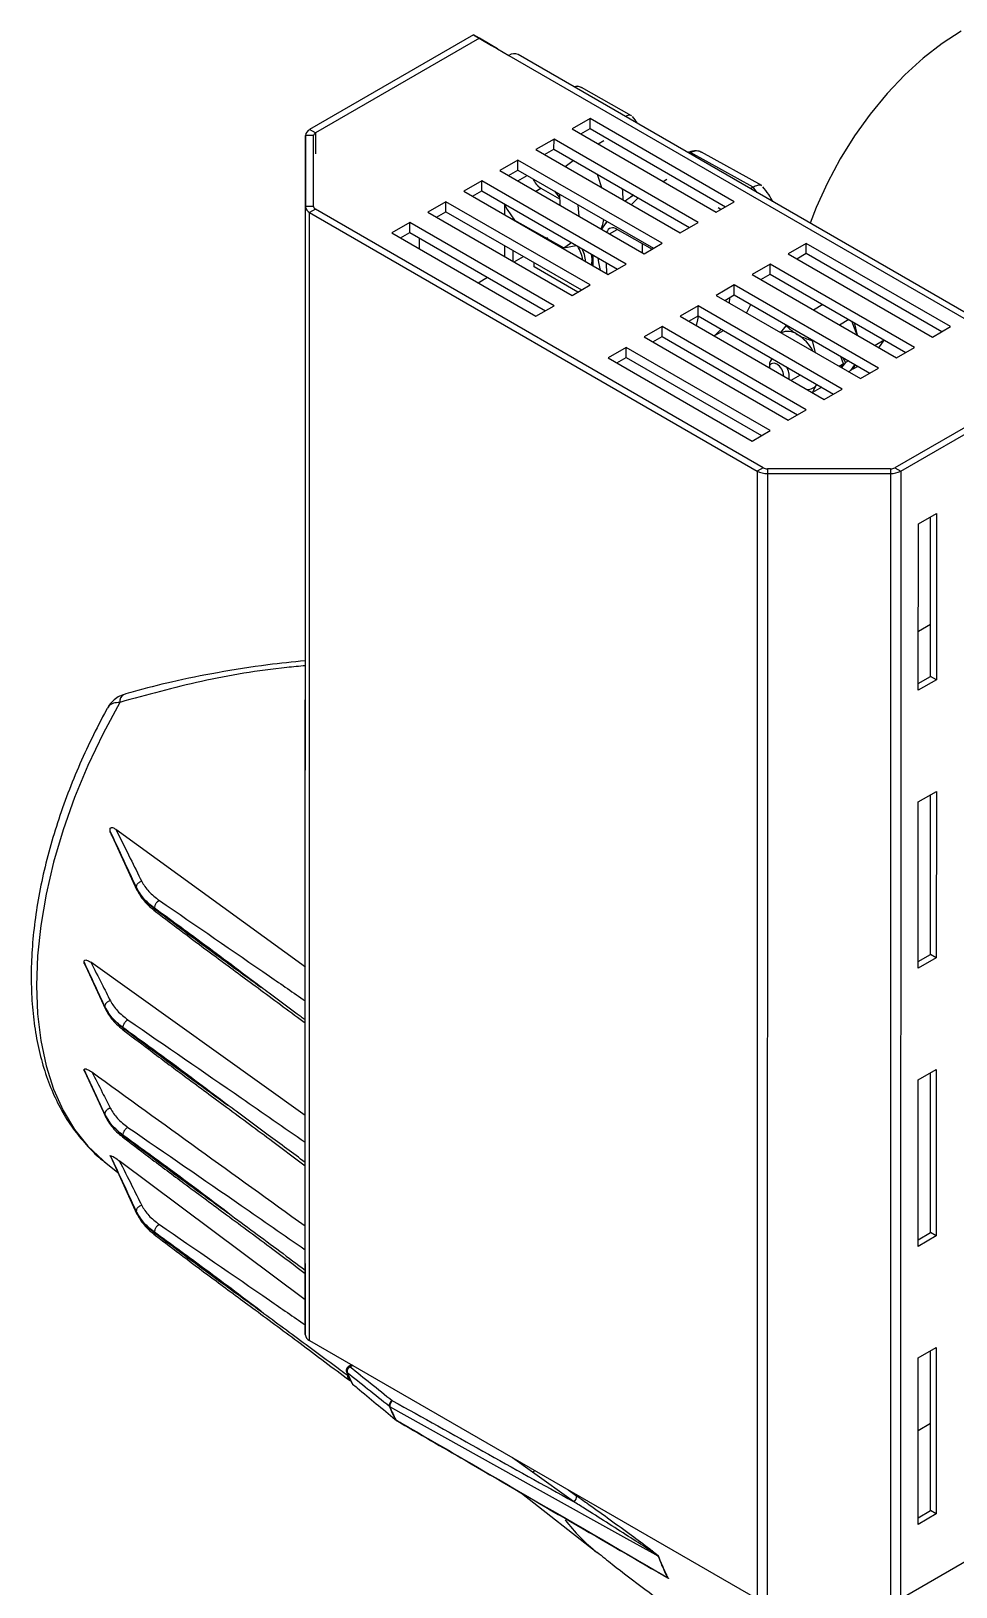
# Model space of a CAD drawing. Extents: x 12.3 to 108.7, y 1.1 to 80.4.
# Drawn here: x 14.03 to 18.56, y 62.07 to 69.7 of the extents above; entities that cross this region are included whole.
import ezdxf

# ---------------------------------------------------------------- set-up
doc = ezdxf.new("R2010")
doc.units = 0
doc.header["$MEASUREMENT"] = 0
doc.layers.add('OBJECT', color=7, linetype='CONTINUOUS')

msp = doc.modelspace()

# ---------------------------------------------------------------- linework, layer by layer
at = {"layer": 'OBJECT'}
for p, q in [((16.196, 69.6778), (15.3916, 69.2135)), ((16.2242, 69.6615), (15.4199, 69.1972)), ((16.2242, 69.6615), (16.196, 69.6778)), ((16.196, 69.6778), (16.2843, 69.6268)), ((16.3126, 69.6105), (16.2242, 69.6615)), ((16.2843, 69.6268), (16.3126, 69.6105)), ((16.3126, 69.6105), (16.3692, 69.5778)), ((16.3692, 69.5778), (19.0703, 68.0179)), ((19.1153, 68.0224), (16.4142, 69.5823)), ((16.7037, 69.4263), (16.6891, 69.4235)), ((16.971, 69.2821), (16.7249, 69.4206)), ((15.4199, 69.1972), (15.3916, 69.2135)), ((16.7669, 69.2685), (16.6785, 69.2175)), ((16.6785, 69.2175), (17.3856, 68.8091)), ((16.721, 69.193), (16.7669, 69.2195)), ((17.474, 68.8602), (16.7669, 69.2685)), ((16.7669, 69.2195), (16.7669, 69.2685)), ((16.7669, 69.2195), (17.4316, 68.8357)), ((15.3702, 63.6533), (15.3711, 69.1849)), ((15.4111, 69.1849), (15.3711, 69.1849)), ((15.3711, 69.1849), (15.3711, 68.8359)), ((15.4111, 68.8359), (15.4111, 69.1849)), ((15.4199, 69.1972), (15.4198, 69.0951)), ((16.5902, 69.1665), (16.5018, 69.1154)), ((16.5901, 69.1175), (16.5902, 69.1665)), ((17.2973, 68.7581), (16.5902, 69.1665)), ((16.8062, 69.1438), (16.8344, 69.1601)), ((16.4134, 69.0644), (16.325, 69.0134)), ((17.1205, 68.6561), (16.4134, 69.0644)), ((16.4134, 69.0154), (16.4134, 69.0644)), ((16.5018, 69.1154), (17.2089, 68.7071)), ((16.5442, 69.0909), (16.5901, 69.1175)), ((16.5901, 69.1175), (17.2548, 68.7336)), ((16.6451, 69.0326), (16.6847, 69.0629)), ((17.2604, 69.102), (17.2491, 69.1001)), ((17.2604, 69.102), (17.2532, 69.0978)), ((17.5669, 68.931), (17.2604, 69.102)), ((17.6093, 68.9389), (17.3139, 69.1037)), ((16.325, 69.0134), (17.0321, 68.605)), ((16.3674, 68.9889), (16.4134, 69.0154)), ((16.4129, 68.9626), (16.4589, 68.9891)), ((16.4134, 69.0154), (17.0781, 68.6316)), ((16.2366, 68.9624), (16.1482, 68.9113)), ((16.1482, 68.9113), (16.8553, 68.503)), ((16.1906, 68.8868), (16.2366, 68.9134)), ((16.9437, 68.554), (16.2366, 68.9624)), ((16.2366, 68.9134), (16.2366, 68.9624)), ((16.2366, 68.9134), (16.9013, 68.5295)), ((16.5006, 68.912), (16.5254, 68.9263)), ((16.5254, 68.9263), (16.6177, 68.8744)), ((16.6176, 68.8832), (16.5935, 68.9114)), ((16.6174, 68.8976), (16.618, 68.8442)), ((17.1252, 68.9595), (17.144, 68.9703)), ((17.5669, 68.931), (17.5545, 68.9238)), ((17.5872, 68.9049), (17.5669, 68.931)), ((15.3702, 63.3043), (15.3711, 68.8359)), ((15.4111, 68.8359), (15.3711, 68.8359)), ((15.4199, 68.8236), (15.3916, 68.8073)), ((17.6155, 67.5557), (15.4199, 68.8236)), ((16.0598, 68.8603), (15.9714, 68.8093)), ((16.7669, 68.452), (16.0598, 68.8603)), ((16.0598, 68.8113), (16.0598, 68.8603)), ((16.3479, 68.8437), (16.3479, 68.796)), ((16.9805, 68.8921), (16.9676, 68.8846)), ((16.9691, 68.8455), (17.0027, 68.8792)), ((17.3856, 68.8091), (17.474, 68.8602)), ((17.4089, 68.8226), (17.3958, 68.8298)), ((15.3908, 63.2757), (15.3916, 68.8073)), ((15.3916, 68.8073), (17.5872, 67.5393)), ((15.883, 68.7583), (15.7947, 68.7072)), ((16.5902, 68.3499), (15.883, 68.7583)), ((15.883, 68.7093), (15.883, 68.7583)), ((15.9714, 68.8093), (16.6785, 68.4009)), ((16.0139, 68.7848), (16.0598, 68.8113)), ((16.0598, 68.8113), (16.7245, 68.4275)), ((16.3903, 68.7715), (16.3903, 68.7783)), ((16.3966, 68.7703), (16.6385, 68.6341)), ((16.8509, 68.7627), (16.843, 68.7538)), ((17.2089, 68.7071), (17.2973, 68.7581)), ((15.7947, 68.7072), (16.5018, 68.2989)), ((15.8371, 68.6827), (15.883, 68.7093)), ((15.883, 68.7093), (16.5477, 68.3254)), ((15.9307, 68.6287), (15.9307, 68.6818)), ((16.4935, 68.7119), (16.4935, 68.7157)), ((16.5555, 68.6808), (16.5545, 68.6767)), ((16.5568, 68.6845), (16.555, 68.6764)), ((16.8626, 68.7029), (16.8996, 68.7243)), ((16.8978, 68.7253), (17.072, 68.6281)), ((16.3478, 68.645), (16.3478, 68.5919)), ((16.3902, 68.5674), (16.3903, 68.6205)), ((16.3945, 68.565), (16.4405, 68.5915)), ((16.6385, 68.6341), (16.6997, 68.6459)), ((16.7817, 68.5455), (16.7817, 68.5986)), ((17.022, 68.656), (17.0227, 68.6105)), ((17.0321, 68.605), (17.1205, 68.6561)), ((17.8276, 68.656), (17.7392, 68.605)), ((17.7392, 68.605), (18.4463, 68.1966)), ((17.7816, 68.5805), (17.8276, 68.607)), ((18.5347, 68.2476), (17.8276, 68.656)), ((17.8276, 68.607), (17.8276, 68.656)), ((17.8276, 68.607), (18.4923, 68.2232)), ((16.4935, 68.5405), (16.4935, 68.5609)), ((16.7068, 68.4173), (16.4935, 68.5405)), ((16.778, 68.564), (16.7817, 68.5719)), ((16.8488, 68.5068), (16.848, 68.5603)), ((16.8549, 68.5032), (16.9009, 68.5298)), ((16.8553, 68.503), (16.9437, 68.554)), ((17.6508, 68.5539), (17.5624, 68.5029)), ((18.3579, 68.1456), (17.6508, 68.5539)), ((17.6508, 68.505), (17.6508, 68.5539)), ((16.2177, 68.4629), (16.2637, 68.4895)), ((16.6785, 68.4009), (16.7669, 68.452)), ((17.474, 68.4519), (17.3856, 68.4009)), ((18.1811, 68.0435), (17.474, 68.4519)), ((17.474, 68.4029), (17.474, 68.4519)), ((17.5624, 68.5029), (18.2695, 68.0946)), ((17.6048, 68.4784), (17.6508, 68.505)), ((17.6508, 68.505), (18.3155, 68.1211)), ((17.3856, 68.4009), (18.0928, 67.9925)), ((17.4281, 68.3764), (17.474, 68.4029)), ((17.4514, 68.3629), (17.4522, 68.3903)), ((17.474, 68.4029), (18.1387, 68.0191)), ((16.5018, 68.2989), (16.5902, 68.3499)), ((17.2973, 68.3498), (17.2089, 68.2988)), ((17.2089, 68.2988), (17.916, 67.8905)), ((17.2513, 68.2743), (17.2973, 68.3008)), ((18.0044, 67.9415), (17.2973, 68.3498)), ((17.2973, 68.3008), (17.2973, 68.3498)), ((17.2973, 68.3008), (17.9619, 67.917)), ((17.9095, 68.3555), (17.8636, 68.329)), ((17.1205, 68.2478), (17.0321, 68.1968)), ((17.8276, 67.8394), (17.1205, 68.2478)), ((17.1205, 68.1988), (17.1205, 68.2478)), ((17.3761, 68.2022), (17.4221, 68.2288)), ((17.702, 68.2182), (17.7296, 68.2517)), ((17.7328, 68.2535), (17.7296, 68.2517)), ((18.0369, 68.282), (17.9909, 68.2555)), ((18.0778, 68.2053), (18.0513, 68.2737)), ((18.0623, 68.2673), (18.0778, 68.2052)), ((18.4463, 68.1966), (18.5347, 68.2476)), ((16.9437, 68.1457), (16.8553, 68.0947)), ((17.6508, 67.7374), (16.9437, 68.1457)), ((16.9437, 68.0967), (16.9437, 68.1457)), ((17.0321, 68.1968), (17.7392, 67.7884)), ((17.0745, 68.1723), (17.1205, 68.1988)), ((17.1205, 68.1988), (17.7852, 67.815)), ((17.8601, 68.1799), (17.857, 68.1781)), ((17.857, 68.1781), (17.8715, 68.1203)), ((18.2091, 68.1805), (18.1649, 68.155)), ((18.1836, 68.1442), (18.2091, 68.1805)), ((18.2091, 68.1805), (18.2081, 68.1831)), ((18.2695, 68.0946), (18.3579, 68.1456)), ((16.8553, 68.0947), (17.5624, 67.6864)), ((16.8977, 68.0702), (16.9437, 68.0967)), ((16.9437, 68.0967), (17.6084, 67.7129)), ((17.6466, 68.0592), (17.6466, 68.046)), ((17.661, 68.0908), (17.6609, 68.0908)), ((18.0102, 68.0657), (17.9881, 68.0529)), ((18.0102, 68.0657), (17.9965, 68.1012)), ((17.9975, 68.0475), (18.0102, 68.0657)), ((18.0201, 68.0714), (17.9996, 68.0463)), ((18.0068, 68.0952), (18.0201, 68.0714)), ((18.0341, 68.0795), (18.0201, 68.0714)), ((18.046, 68.0325), (18.066, 68.061)), ((18.0677, 68.0601), (18.0558, 68.0382)), ((17.753, 67.9846), (17.7989, 68.0111)), ((18.046, 68.0325), (18.0347, 68.026)), ((18.0496, 68.0406), (18.0558, 68.0382)), ((18.0807, 68.0526), (18.0558, 68.0382)), ((18.0928, 67.9925), (18.1811, 68.0435)), ((19.0668, 68.02), (18.2624, 67.5556)), ((18.2907, 67.5393), (19.0951, 68.0036)), ((17.9039, 67.9505), (17.858, 67.924)), ((17.916, 67.8905), (18.0044, 67.9415)), ((17.7392, 67.7884), (17.8276, 67.8394)), ((17.5624, 67.6864), (17.6508, 67.7374)), ((17.5872, 67.5393), (17.5864, 62.0078)), ((17.6155, 67.5557), (17.5872, 67.5393)), ((17.6367, 67.5275), (17.6359, 61.9959)), ((17.6367, 67.5506), (17.6367, 67.5275)), ((18.2412, 67.5505), (17.6367, 67.5506)), ((17.6367, 67.5275), (18.2412, 67.5274)), ((18.2412, 67.5274), (18.2404, 61.9959)), ((18.2412, 67.5505), (18.2412, 67.5274)), ((18.2624, 67.5556), (18.2907, 67.5393)), ((18.2907, 67.5393), (18.2899, 62.0077)), ((18.3773, 67.2807), (18.4657, 67.3317)), ((18.4373, 66.5316), (18.4374, 67.3154)), ((18.4657, 67.3317), (18.4656, 66.5152)), ((18.3772, 66.4642), (18.3773, 67.2807)), ((18.3773, 66.7537), (18.4374, 66.7884)), ((18.3772, 66.4969), (18.4373, 66.5316)), ((18.4656, 66.5152), (18.4373, 66.5316)), ((18.4656, 66.5152), (18.3772, 66.4642)), ((18.3771, 65.9172), (18.4655, 65.9682)), ((18.4371, 65.1681), (18.4372, 65.9519)), ((18.4655, 65.9682), (18.4654, 65.1517)), ((18.377, 65.1007), (18.3771, 65.9172)), ((14.4402, 65.7826), (15.3705, 65.1072)), ((14.4231, 65.7484), (14.5447, 65.4847)), ((14.541, 65.4995), (14.541, 65.4957)), ((14.6299, 65.3958), (14.6299, 65.3934)), ((18.377, 65.1334), (18.4371, 65.1681)), ((18.4654, 65.1517), (18.4371, 65.1681)), ((14.2918, 65.1134), (14.3905, 64.9008)), ((15.3704, 64.3787), (14.3176, 65.1305)), ((18.4654, 65.1517), (18.377, 65.1007)), ((14.3866, 64.9131), (14.3866, 64.9121)), ((14.4756, 64.8102), (14.4756, 64.809)), ((14.2873, 64.5956), (14.3905, 64.3733)), ((18.3768, 63.7372), (18.3769, 64.5537)), ((18.3769, 64.5537), (18.4653, 64.6047)), ((18.4369, 63.8046), (18.437, 64.5884)), ((18.4653, 64.6047), (18.4652, 63.7882)), ((14.3866, 64.3847), (14.3866, 64.3856)), ((14.4756, 64.2816), (14.4756, 64.2827)), ((14.4141, 64.1791), (14.5447, 63.8957)), ((14.3842, 64.153), (14.4506, 64.1)), ((14.3842, 64.153), (14.3883, 64.1497)), ((15.3702, 63.4743), (14.4577, 64.157)), ((14.541, 63.9067), (14.541, 63.9105)), ((14.6299, 63.8044), (14.6299, 63.8068)), ((18.3768, 63.7699), (18.4369, 63.8046)), ((18.4652, 63.7882), (18.3768, 63.7372)), ((18.4652, 63.7882), (18.4369, 63.8046)), ((15.3702, 63.6533), (15.3702, 63.3043)), ((15.3908, 63.2757), (17.5864, 62.0078)), ((18.3766, 62.3737), (18.3767, 63.1902)), ((18.3767, 63.1902), (18.4651, 63.2412)), ((18.4367, 62.4411), (18.4368, 63.2249)), ((18.4651, 63.2412), (18.465, 62.4247)), ((15.5727, 63.1217), (15.599, 63.0657)), ((15.577, 63.1125), (15.5764, 63.1064)), ((15.5764, 63.1062), (15.5764, 63.1064)), ((15.5971, 63.1566), (15.5809, 63.147)), ((15.6028, 63.1533), (15.5906, 63.1462)), ((18.3767, 62.8346), (18.4368, 62.8693)), ((16.4845, 62.6292), (16.3872, 62.7003)), ((16.6861, 62.4854), (16.4845, 62.6292)), ((16.431, 62.5271), (16.8021, 62.2359)), ((16.6593, 62.5432), (16.7003, 62.5142)), ((19.0943, 62.472), (18.2899, 62.0077)), ((18.3766, 62.4064), (18.4367, 62.4411)), ((18.465, 62.4247), (18.3766, 62.3737)), ((18.465, 62.4247), (18.4367, 62.4411)), ((17.1022, 62.2168), (17.089, 62.2241)), ((17.1352, 62.12), (17.1475, 62.1128))]:
    msp.add_line(p, q, dxfattribs=at)
at = {"layer": 'OBJECT', "flags": 128}
for points in [[(18.5881, 69.6968), (18.4941, 69.6364), (18.4012, 69.5645), (18.3107, 69.4822), (18.2236, 69.3903), (18.1412, 69.2901), (18.0643, 69.1828), (17.9941, 69.0698), (17.9313, 68.9524), (17.8768, 68.8322), (17.8467, 68.755)], [(16.8248, 68.9289), (16.8072, 68.9835), (16.8028, 68.9947)], [(16.929, 68.8687), (16.9277, 68.9096), (16.9261, 68.9234)], [(16.3438, 68.8514), (16.3604, 68.8218), (16.3966, 68.7703)], [(16.7136, 68.789), (16.7079, 68.8436), (16.7076, 68.8455)], [(16.9814, 68.8915), (16.9468, 68.8696), (16.9395, 68.8626)], [(16.8209, 68.727), (16.8289, 68.7489), (16.8346, 68.7722)], [(16.8514, 68.7624), (16.8448, 68.7558), (16.8238, 68.7253)], [(16.6093, 68.6506), (16.6085, 68.6474), (16.6081, 68.6458)], [(16.633, 68.6314), (16.6333, 68.6331), (16.6341, 68.6366)], [(16.6385, 68.6341), (16.6706, 68.6561), (16.6747, 68.6603)], [(16.7468, 68.5657), (16.7394, 68.6012), (16.7284, 68.6293)], [(16.7761, 68.5487), (16.7778, 68.5793), (16.7744, 68.6028)], [(16.7779, 68.5631), (16.7784, 68.5638), (16.7817, 68.5707)], [(16.8054, 68.5849), (16.8088, 68.5623), (16.8172, 68.525)], [(17.2891, 68.2525), (17.2963, 68.2806), (17.2993, 68.2996)], [(17.5353, 68.3144), (17.5367, 68.3167), (17.5553, 68.356)], [(17.3756, 68.2025), (17.3851, 68.2098), (17.4097, 68.2359)], [(17.6466, 68.046), (17.6493, 68.0582), (17.657, 68.0671), (17.6686, 68.0693), (17.6822, 68.0646)], [(14.4606, 66.4048), (14.3782, 66.252), (14.3039, 66.0961), (14.2384, 65.9382), (14.1822, 65.7796), (14.1355, 65.6214), (14.0989, 65.4648), (14.0725, 65.311), (14.0566, 65.1611), (14.0513, 65.0162), (14.0566, 64.8775), (14.0725, 64.746), (14.0989, 64.6226), (14.1355, 64.5083), (14.1822, 64.404), (14.2384, 64.3103), (14.3039, 64.2281), (14.3782, 64.1579), (14.3842, 64.153)], [(15.5758, 63.1175), (15.574, 63.1195), (15.5727, 63.1217)], [(15.599, 63.0657), (15.6, 63.064), (15.6019, 63.062)], [(15.6019, 63.062), (15.603, 63.0604), (15.6041, 63.0593)], [(17.089, 62.2241), (17.0607, 62.2399), (16.9475, 62.3029), (16.495, 62.5548), (15.785, 62.9502)], [(15.8116, 62.8884), (15.8126, 62.8867), (15.8138, 62.8856)]]:
    msp.add_lwpolyline(points, dxfattribs=at)
at = {"layer": 'OBJECT'}
for centre, radius, start, end in [((16.3955, 69.541), 0.0453, 65.68787, 125.62173), ((15.4061, 69.1814), 0.0352, 114.3763, 174.30898), ((15.4261, 69.1834), 0.0151, 114.37421, 174.30897), ((16.5758, 69.0065), 0.0947, 200.91356, 237.84001), ((15.4061, 68.8394), 0.0352, 185.69262, 245.61482), ((15.4261, 68.8374), 0.0151, 185.69173, 245.61479), ((16.8782, 68.7007), 0.0315, 51.41112, 160.68477), ((16.5302, 68.536), 0.2056, 10.65977, 31.06754), ((17.7383, 68.1502), 0.0743, 52.54456, 116.77548), ((17.6645, 68.0184), 0.2249, 28.51304, 58.06597), ((17.6848, 68.0609), 0.0382, 128.68559, 182.62673), ((17.6401, 67.999), 0.0779, 4.3404, 57.28758), ((17.653, 68.0029), 0.0907, 352.13328, 32.10556), ((17.8337, 67.9945), 0.0552, 267.34623, 325.10018), ((17.6347, 67.6285), 0.101, 241.95032, 271.13895), ((17.6359, 67.5939), 0.0433, 241.95006, 271.13972), ((18.2421, 67.5938), 0.0433, 268.84968, 298.04168), ((18.2432, 67.6284), 0.101, 268.85047, 298.03949), ((14.4959, 66.4111), 0.0359, 119.04848, 190.09557), ((15.4053, 63.3078), 0.0352, 185.6917, 245.61497), ((15.591, 63.1298), 0.02, 120.42856, 180), ((15.591, 63.1298), 0.02, 180, 203.68768), ((15.5992, 63.1236), 0.0241, 110.74451, 194.66574), ((16.6806, 63.6019), 1.2063, 203.67305, 206.58665), ((15.585, 63.1381), 0.00986, 55.26179, 114.8245), ((15.6168, 63.0747), 0.02, 206.60175, 230.35316), ((15.8063, 62.9576), 0.0242, 110.91178, 194.09183), ((15.7917, 62.9621), 0.0137, 229.6319, 240.53479), ((16.9371, 63.4372), 1.2522, 202.81577, 205.99712), ((15.8119, 62.9564), 0.0277, 120.98661, 193.10235), ((16.9391, 63.4357), 1.2521, 202.81555, 205.99743), ((15.8204, 62.8987), 0.0136, 229.48728, 240.53194), ((15.8201, 62.8897), 0.00699, 203.61255, 239.11027), ((15.8266, 62.901), 0.02, 230.37753, 239.86655), ((16.4725, 62.6538), 0.0274, 296.06437, 324.89283), ((16.6754, 62.5086), 0.0255, 294.6745, 12.7333), ((17.3487, 62.9294), 0.883, 217.1598, 231.75976)]:
    msp.add_arc(centre, radius, start, end, dxfattribs=at)
for centre, major_axis, ratio, start_param, end_param in [((13.6732, 66.5728), (-0.7659, 2.3851), 0.199933, 4.306012, 4.30714), ((13.423, 66.7249), (-0.7463, 2.324), 0.199933, 3.893388, 3.895339), ((13.423, 66.7249), (-0.7463, 2.324), 0.199933, 3.50162, 3.503571), ((13.6732, 66.5728), (-0.7659, 2.3851), 0.199933, 3.08982, 3.090948), ((15.7453, 64.9292), (103.4679, -57.6473), 0.01416, 4.720784, 4.72937)]:
    msp.add_ellipse(centre, major_axis=major_axis, ratio=ratio, start_param=start_param, end_param=end_param, dxfattribs=at)
for points, knots in [([(16.6904, 69.4227), (16.6934, 69.4239), (16.7027, 69.4276), (16.7149, 69.4263), (16.7223, 69.4212), (16.7244, 69.4198)], [0, 0, 0, 0, 0.252072, 0.789963, 1, 1, 1, 1]), ([(16.9705, 69.2812), (16.9695, 69.2821), (16.9657, 69.2852), (16.9554, 69.2845), (16.9454, 69.2798), (16.9413, 69.2779)], [0, 0, 0, 0, 0.188508, 0.671239, 1, 1, 1, 1]), ([(17.0002, 69.2439), (16.9999, 69.2443), (16.9928, 69.2566), (16.9838, 69.2675), (16.9751, 69.2779)], [0, 0, 0, 0, 0.035271, 1, 1, 1, 1]), ([(17.2881, 69.1104), (17.2761, 69.1092), (17.2619, 69.1078), (17.249, 69.1022), (17.247, 69.1013)], [0, 0, 0, 0, 0.846475, 1, 1, 1, 1]), ([(17.2604, 69.102), (17.268, 69.1052), (17.2832, 69.1117), (17.302, 69.1105), (17.3108, 69.1043), (17.3133, 69.1026)], [0, 0, 0, 0, 0.419661, 0.839115, 1, 1, 1, 1]), ([(17.6087, 68.9378), (17.6074, 68.9389), (17.6029, 68.9427), (17.5884, 68.9414), (17.5741, 68.9344), (17.5669, 68.931)], [0, 0, 0, 0, 0.160884, 0.58034, 1, 1, 1, 1]), ([(17.6638, 68.8606), (17.6572, 68.8723), (17.6425, 68.8982), (17.6243, 68.9212), (17.6143, 68.9338)], [0, 0, 0, 0, 0.451343, 1, 1, 1, 1]), ([(17.7296, 68.2517), (17.7335, 68.2477), (17.7485, 68.2324), (17.7685, 68.2191), (17.7835, 68.2092)], [0, 0, 0, 0, 0.257551, 1, 1, 1, 1]), ([(17.7835, 68.2092), (17.7894, 68.206), (17.8115, 68.1938), (17.8378, 68.1848), (17.857, 68.1781)], [0, 0, 0, 0, 0.268633, 1, 1, 1, 1]), ([(17.879, 67.963), (17.8782, 67.9619), (17.8676, 67.9467), (17.8621, 67.9346), (17.857, 67.9234)], [0, 0, 0, 0, 0.070184, 1, 1, 1, 1]), ([(15.3707, 66.6092), (15.309, 66.6028), (15.1636, 66.5878), (14.9444, 66.5531), (14.7243, 66.5087), (14.5718, 66.47), (14.4943, 66.4471), (14.4785, 66.4425)], [0, 0, 0, 0, 0.200436, 0.472788, 0.726856, 0.944177, 1, 1, 1, 1]), ([(15.3707, 66.5845), (15.3404, 66.5818), (15.1667, 66.5663), (14.8581, 66.5144), (14.5931, 66.4413), (14.4606, 66.4048)], [0, 0, 0, 0, 0.095604, 0.547954, 1, 1, 1, 1]), ([(14.4787, 66.442), (14.4699, 66.4389), (14.45, 66.432), (14.4246, 66.4111), (14.407, 66.3919), (14.4014, 66.3786), (14.4005, 66.3765)], [0, 0, 0, 0, 0.257466, 0.577043, 0.932228, 1, 1, 1, 1]), ([(14.4606, 66.4048), (14.4497, 66.404), (14.4278, 66.4023), (14.4079, 66.391), (14.4033, 66.3799), (14.4017, 66.376)], [0, 0, 0, 0, 0.392208, 0.7928, 1, 1, 1, 1]), ([(14.4, 66.377), (14.3983, 66.3739), (14.3707, 66.325), (14.3215, 66.228), (14.2558, 66.0855), (14.1979, 65.9412), (14.1478, 65.7963), (14.1058, 65.6514), (14.0722, 65.5075), (14.0474, 65.3654), (14.0314, 65.226), (14.0246, 65.0899), (14.027, 64.9581), (14.0388, 64.8314), (14.06, 64.7107), (14.0906, 64.5967), (14.1304, 64.4904), (14.1793, 64.3927), (14.2365, 64.304), (14.3025, 64.2264), (14.3537, 64.1751), (14.3849, 64.1531), (14.3893, 64.1501)], [0, 0, 0, 0, 0.003666, 0.058545, 0.113449, 0.168377, 0.223344, 0.278361, 0.333441, 0.388592, 0.443822, 0.499132, 0.554514, 0.609946, 0.665364, 0.720681, 0.775777, 0.83051, 0.884738, 0.938365, 0.991378, 1, 1, 1, 1]), ([(14.4133, 65.7732), (14.413, 65.7751), (14.4123, 65.7784), (14.4124, 65.7828), (14.4132, 65.786), (14.4146, 65.7883), (14.4166, 65.7901), (14.4201, 65.7912), (14.4286, 65.7903), (14.4352, 65.7859), (14.4402, 65.7826)], [0, 0, 0, 0, 0.113364, 0.188717, 0.241996, 0.295665, 0.342489, 0.417959, 0.560437, 1, 1, 1, 1]), ([(14.541, 65.4995), (14.5171, 65.5505), (14.4746, 65.6417), (14.4321, 65.733), (14.4133, 65.7732)], [0, 0, 0, 0, 0.559998, 1, 1, 1, 1]), ([(14.4231, 65.7484), (14.4229, 65.7488), (14.4188, 65.7552), (14.4163, 65.7631), (14.4139, 65.7707)], [0, 0, 0, 0, 0.0597706, 1, 1, 1, 1]), ([(14.4139, 65.7707), (14.4376, 65.7193), (14.48, 65.6276), (14.5223, 65.536), (14.541, 65.4957)], [0, 0, 0, 0, 0.559997, 1, 1, 1, 1]), ([(14.4402, 65.7826), (14.4643, 65.7349), (14.5072, 65.6497), (14.5492, 65.5643), (14.5677, 65.5267)], [0, 0, 0, 0, 0.560013, 1, 1, 1, 1]), ([(14.5677, 65.5267), (14.5643, 65.5259), (14.5591, 65.5246), (14.5529, 65.5207), (14.5486, 65.5171), (14.5452, 65.5128), (14.5418, 65.507), (14.5413, 65.5024), (14.541, 65.4995)], [0, 0, 0, 0, 0.239573, 0.368433, 0.499997, 0.631558, 0.760422, 1, 1, 1, 1]), ([(14.6299, 65.3958), (14.6106, 65.4117), (14.572, 65.4437), (14.5513, 65.4809), (14.541, 65.4995)], [0, 0, 0, 0, 0.499961, 1, 1, 1, 1]), ([(14.541, 65.4957), (14.5513, 65.4774), (14.572, 65.4408), (14.6106, 65.4092), (14.6299, 65.3934)], [0, 0, 0, 0, 0.500039, 1, 1, 1, 1]), ([(14.541, 65.4957), (14.5413, 65.4929), (14.5417, 65.4889), (14.5441, 65.4857), (14.5448, 65.4848)], [0, 0, 0, 0, 0.6959172, 1, 1, 1, 1]), ([(14.5426, 65.4881), (14.5535, 65.4686), (14.5753, 65.4296), (14.6156, 65.3961), (14.6357, 65.3794)], [0, 0, 0, 0, 0.5013702, 1, 1, 1, 1]), ([(14.5448, 65.4848), (14.545, 65.4845), (14.5459, 65.483), (14.5482, 65.4811), (14.5507, 65.4799), (14.5518, 65.4794)], [0, 0, 0, 0, 0.09692, 0.624243, 1, 1, 1, 1]), ([(14.5677, 65.5267), (14.578, 65.5099), (14.5987, 65.4762), (14.6361, 65.4477), (14.6548, 65.4335)], [0, 0, 0, 0, 0.501105, 1, 1, 1, 1]), ([(14.6548, 65.4335), (14.6516, 65.4317), (14.6467, 65.429), (14.6409, 65.423), (14.6369, 65.4178), (14.6337, 65.4121), (14.6307, 65.4046), (14.6302, 65.3992), (14.6299, 65.3958)], [0, 0, 0, 0, 0.239485, 0.368379, 0.499999, 0.63162, 0.760514, 1, 1, 1, 1]), ([(15.1526, 65.0084), (15.055, 65.0821), (14.8808, 65.2135), (14.7066, 65.3401), (14.6299, 65.3958)], [0, 0, 0, 0, 0.560064, 1, 1, 1, 1]), ([(14.6299, 65.3934), (14.7275, 65.3204), (14.9017, 65.1899), (15.0759, 65.0639), (15.1526, 65.0084)], [0, 0, 0, 0, 0.559937, 1, 1, 1, 1]), ([(14.6299, 65.3934), (14.6302, 65.3904), (14.6307, 65.3856), (14.6335, 65.3812), (14.6355, 65.3797), (14.6364, 65.3791)], [0, 0, 0, 0, 0.508252, 0.781795, 1, 1, 1, 1]), ([(14.6548, 65.4335), (14.8351, 65.3096), (15.074, 65.1455), (15.3121, 64.9809), (15.3704, 64.9406)], [0, 0, 0, 0, 0.7548478, 1, 1, 1, 1]), ([(14.6363, 65.379), (14.6808, 65.3452), (14.7793, 65.2705), (14.9422, 65.1493), (15.1341, 65.0072), (15.2804, 64.8997), (15.3619, 64.8383), (15.3704, 64.8319)], [0, 0, 0, 0, 0.1826, 0.404335, 0.665208, 0.965211, 1, 1, 1, 1]), ([(14.2851, 65.1325), (14.2851, 65.1335), (14.285, 65.1355), (14.2858, 65.1381), (14.2875, 65.1403), (14.2914, 65.1419), (14.3017, 65.1407), (14.3109, 65.1348), (14.3176, 65.1305)], [0, 0, 0, 0, 0.05238, 0.104942, 0.166384, 0.263154, 0.457421, 1, 1, 1, 1]), ([(14.3866, 64.9131), (14.3677, 64.9541), (14.3338, 65.0273), (14.3, 65.1004), (14.2851, 65.1325)], [0, 0, 0, 0, 0.560003, 1, 1, 1, 1]), ([(14.2921, 65.1136), (14.2909, 65.1154), (14.2886, 65.1187), (14.2864, 65.1243), (14.2857, 65.1278), (14.2855, 65.1292)], [0, 0, 0, 0, 0.3898777, 0.7511969, 1, 1, 1, 1]), ([(14.2855, 65.1292), (14.3044, 65.0888), (14.3381, 65.0165), (14.3718, 64.944), (14.3866, 64.9121)], [0, 0, 0, 0, 0.560005, 1, 1, 1, 1]), ([(14.3176, 65.1305), (14.336, 65.0952), (14.3688, 65.0323), (14.4004, 64.9691), (14.4143, 64.9413)], [0, 0, 0, 0, 0.560034, 1, 1, 1, 1]), ([(15.3704, 64.8475), (15.3639, 64.8523), (15.3048, 64.896), (15.2326, 64.9493), (15.1665, 64.9981), (15.153, 65.0081), (15.1526, 65.0084)], [0, 0, 0, 0, 0.089941, 0.813501, 0.994392, 1, 1, 1, 1]), ([(14.4143, 64.9413), (14.4108, 64.9404), (14.4054, 64.939), (14.3989, 64.935), (14.3945, 64.9313), (14.391, 64.9269), (14.3875, 64.9208), (14.387, 64.9161), (14.3866, 64.9131)], [0, 0, 0, 0, 0.239578, 0.368437, 0.5, 0.631562, 0.760424, 1, 1, 1, 1]), ([(14.4143, 64.9413), (14.4245, 64.9244), (14.4448, 64.8908), (14.4819, 64.8622), (14.5004, 64.8479)], [0, 0, 0, 0, 0.500727, 1, 1, 1, 1]), ([(14.4756, 64.8102), (14.4563, 64.826), (14.4176, 64.8577), (14.397, 64.8946), (14.3866, 64.9131)], [0, 0, 0, 0, 0.499957, 1, 1, 1, 1]), ([(14.3866, 64.9121), (14.397, 64.8937), (14.4176, 64.8568), (14.4563, 64.825), (14.4756, 64.809)], [0, 0, 0, 0, 0.500043, 1, 1, 1, 1]), ([(14.3866, 64.9121), (14.3869, 64.9092), (14.3874, 64.9051), (14.3899, 64.9018), (14.3906, 64.9008)], [0, 0, 0, 0, 0.694975, 1, 1, 1, 1]), ([(14.3883, 64.9043), (14.3992, 64.8846), (14.421, 64.8454), (14.4613, 64.8118), (14.4814, 64.795)], [0, 0, 0, 0, 0.5013, 1, 1, 1, 1]), ([(14.3906, 64.9008), (14.3908, 64.9005), (14.3918, 64.899), (14.3941, 64.897), (14.3967, 64.8958), (14.3977, 64.8953)], [0, 0, 0, 0, 0.096689, 0.633203, 1, 1, 1, 1]), ([(14.5004, 64.8479), (14.4972, 64.8461), (14.4924, 64.8434), (14.4866, 64.8374), (14.4826, 64.8322), (14.4794, 64.8265), (14.4763, 64.819), (14.4759, 64.8136), (14.4756, 64.8102)], [0, 0, 0, 0, 0.239486, 0.368379, 0.5, 0.63162, 0.760514, 1, 1, 1, 1]), ([(14.99, 64.4295), (14.894, 64.5018), (14.7225, 64.631), (14.551, 64.7554), (14.4756, 64.8102)], [0, 0, 0, 0, 0.560058, 1, 1, 1, 1]), ([(14.4756, 64.809), (14.5716, 64.737), (14.7431, 64.6085), (14.9145, 64.4842), (14.99, 64.4295)], [0, 0, 0, 0, 0.5599417, 1, 1, 1, 1]), ([(14.4756, 64.809), (14.4759, 64.806), (14.4764, 64.8012), (14.4792, 64.7968), (14.4811, 64.7953), (14.482, 64.7947)], [0, 0, 0, 0, 0.5082515, 0.7817971, 1, 1, 1, 1]), ([(14.4819, 64.7946), (14.5277, 64.7599), (14.6289, 64.6831), (14.7964, 64.5584), (14.9936, 64.4123), (15.1887, 64.2684), (15.317, 64.1715), (15.3703, 64.1312)], [0, 0, 0, 0, 0.155006, 0.343231, 0.564679, 0.819344, 1, 1, 1, 1]), ([(14.5004, 64.8479), (14.6857, 64.7204), (14.9761, 64.5207), (15.2655, 64.3204), (15.3703, 64.2479)], [0, 0, 0, 0, 0.637886, 1, 1, 1, 1]), ([(14.2866, 64.596), (14.2862, 64.597), (14.2854, 64.5988), (14.285, 64.6011), (14.2851, 64.6021), (14.2851, 64.6025)], [0, 0, 0, 0, 0.376961, 0.756014, 1, 1, 1, 1]), ([(14.2851, 64.6025), (14.3041, 64.562), (14.3379, 64.4896), (14.3717, 64.4167), (14.3866, 64.3847)], [0, 0, 0, 0, 0.5600144, 1, 1, 1, 1]), ([(14.2855, 64.6044), (14.2858, 64.6051), (14.2867, 64.6072), (14.2916, 64.608), (14.3033, 64.6049), (14.315, 64.5973), (14.3228, 64.5922)], [0, 0, 0, 0, 0.072967, 0.194336, 0.468698, 1, 1, 1, 1]), ([(14.3866, 64.3856), (14.3677, 64.4266), (14.334, 64.4998), (14.3003, 64.5724), (14.2855, 64.6044)], [0, 0, 0, 0, 0.560015, 1, 1, 1, 1]), ([(14.3228, 64.5922), (14.4974, 64.4662), (14.8464, 64.2144), (15.1957, 63.9628), (15.3703, 63.8371)], [0, 0, 0, 0, 0.50031, 1, 1, 1, 1]), ([(14.3228, 64.5922), (14.3402, 64.559), (14.3713, 64.4996), (14.4011, 64.44), (14.4143, 64.4138)], [0, 0, 0, 0, 0.560038, 1, 1, 1, 1]), ([(14.4143, 64.4138), (14.4108, 64.4129), (14.4054, 64.4116), (14.3989, 64.4076), (14.3945, 64.4038), (14.391, 64.3994), (14.3875, 64.3933), (14.387, 64.3886), (14.3866, 64.3856)], [0, 0, 0, 0, 0.239578, 0.368437, 0.5, 0.631562, 0.760423, 1, 1, 1, 1]), ([(14.4143, 64.4138), (14.4245, 64.3969), (14.4448, 64.3633), (14.4819, 64.3347), (14.5004, 64.3204)], [0, 0, 0, 0, 0.500727, 1, 1, 1, 1]), ([(15.3703, 64.1485), (15.3097, 64.1933), (15.1965, 64.277), (15.0701, 64.3704), (15.004, 64.4192), (14.9904, 64.4292), (14.99, 64.4295)], [0, 0, 0, 0, 0.478705, 0.893124, 0.996729, 1, 1, 1, 1]), ([(14.4756, 64.2827), (14.4563, 64.2985), (14.4176, 64.3302), (14.397, 64.3671), (14.3866, 64.3856)], [0, 0, 0, 0, 0.499957, 1, 1, 1, 1]), ([(14.3866, 64.3847), (14.397, 64.3662), (14.4176, 64.3293), (14.4563, 64.2975), (14.4756, 64.2816)], [0, 0, 0, 0, 0.500043, 1, 1, 1, 1]), ([(14.3866, 64.3847), (14.3869, 64.3817), (14.3874, 64.3776), (14.3899, 64.3743), (14.3906, 64.3733)], [0, 0, 0, 0, 0.695482, 1, 1, 1, 1]), ([(14.3883, 64.3768), (14.3992, 64.3571), (14.421, 64.318), (14.4613, 64.2843), (14.4814, 64.2675)], [0, 0, 0, 0, 0.5013, 1, 1, 1, 1]), ([(14.3906, 64.3733), (14.3908, 64.3731), (14.3918, 64.3715), (14.3941, 64.3696), (14.3967, 64.3683), (14.3977, 64.3678)], [0, 0, 0, 0, 0.097619, 0.63358, 1, 1, 1, 1]), ([(14.5004, 64.3204), (14.4972, 64.3186), (14.4924, 64.3159), (14.4866, 64.3099), (14.4826, 64.3047), (14.4794, 64.299), (14.4763, 64.2915), (14.4759, 64.2861), (14.4756, 64.2827)], [0, 0, 0, 0, 0.239486, 0.368379, 0.5, 0.631621, 0.760514, 1, 1, 1, 1]), ([(14.5004, 64.3204), (14.6857, 64.193), (14.9761, 63.9932), (15.2655, 63.7929), (15.3703, 63.7204)], [0, 0, 0, 0, 0.637943, 1, 1, 1, 1]), ([(14.99, 63.902), (14.894, 63.9743), (14.7225, 64.1035), (14.551, 64.2279), (14.4756, 64.2827)], [0, 0, 0, 0, 0.560058, 1, 1, 1, 1]), ([(14.4756, 64.2816), (14.5716, 64.2096), (14.7431, 64.081), (14.9145, 63.9567), (14.99, 63.902)], [0, 0, 0, 0, 0.559942, 1, 1, 1, 1]), ([(14.4756, 64.2816), (14.4759, 64.2785), (14.4764, 64.2737), (14.4792, 64.2693), (14.4811, 64.2678), (14.482, 64.2672)], [0, 0, 0, 0, 0.508251, 0.781797, 1, 1, 1, 1]), ([(14.4819, 64.2671), (14.5277, 64.2324), (14.6289, 64.1556), (14.7964, 64.0309), (14.9936, 63.8848), (15.1887, 63.7409), (15.317, 63.644), (15.3702, 63.6038)], [0, 0, 0, 0, 0.155019, 0.343262, 0.564729, 0.819417, 1, 1, 1, 1]), ([(14.4142, 64.179), (14.414, 64.1792), (14.4134, 64.18), (14.4126, 64.1813), (14.4122, 64.1827), (14.4129, 64.1829), (14.4133, 64.183)], [0, 0, 0, 0, 0.071884, 0.242738, 0.497661, 1, 1, 1, 1]), ([(14.4133, 64.183), (14.4372, 64.1316), (14.4797, 64.0398), (14.5223, 63.9474), (14.541, 63.9067)], [0, 0, 0, 0, 0.560009, 1, 1, 1, 1]), ([(14.4139, 64.183), (14.4164, 64.1823), (14.4244, 64.1799), (14.441, 64.1692), (14.4544, 64.1594), (14.4577, 64.157)], [0, 0, 0, 0, 0.2596, 0.81953, 1, 1, 1, 1]), ([(14.541, 63.9105), (14.5173, 63.9616), (14.4749, 64.0529), (14.4325, 64.1433), (14.4139, 64.183)], [0, 0, 0, 0, 0.560013, 1, 1, 1, 1]), ([(14.4577, 64.157), (14.4785, 64.1161), (14.5157, 64.0431), (14.5518, 63.9699), (14.5677, 63.9377)], [0, 0, 0, 0, 0.560019, 1, 1, 1, 1]), ([(14.5677, 63.9377), (14.5643, 63.9369), (14.5591, 63.9356), (14.5529, 63.9317), (14.5486, 63.9281), (14.5452, 63.9238), (14.5418, 63.918), (14.5413, 63.9134), (14.541, 63.9105)], [0, 0, 0, 0, 0.239573, 0.368433, 0.499997, 0.631558, 0.760422, 1, 1, 1, 1]), ([(14.5677, 63.9377), (14.578, 63.9209), (14.5987, 63.8872), (14.6361, 63.8587), (14.6548, 63.8445)], [0, 0, 0, 0, 0.501105, 1, 1, 1, 1]), ([(14.6299, 63.8068), (14.6106, 63.8228), (14.572, 63.8547), (14.5513, 63.8919), (14.541, 63.9105)], [0, 0, 0, 0, 0.499961, 1, 1, 1, 1]), ([(14.541, 63.9067), (14.5513, 63.8884), (14.572, 63.8518), (14.6106, 63.8202), (14.6299, 63.8044)], [0, 0, 0, 0, 0.500039, 1, 1, 1, 1]), ([(14.541, 63.9067), (14.5413, 63.9039), (14.5417, 63.8999), (14.5441, 63.8967), (14.5448, 63.8958)], [0, 0, 0, 0, 0.695992, 1, 1, 1, 1]), ([(14.5426, 63.8991), (14.5535, 63.8796), (14.5753, 63.8406), (14.6156, 63.8071), (14.6357, 63.7904)], [0, 0, 0, 0, 0.5013702, 1, 1, 1, 1]), ([(14.5448, 63.8958), (14.545, 63.8955), (14.5459, 63.8941), (14.5482, 63.8921), (14.5507, 63.8909), (14.5518, 63.8904)], [0, 0, 0, 0, 0.097053, 0.624298, 1, 1, 1, 1]), ([(14.99, 63.902), (14.9904, 63.9017), (15.0758, 63.8386), (15.2026, 63.745), (15.3289, 63.6516), (15.3702, 63.6211)], [0, 0, 0, 0, 0.003272, 0.673674, 1, 1, 1, 1]), ([(14.6548, 63.8445), (14.6516, 63.8427), (14.6467, 63.84), (14.6409, 63.834), (14.6369, 63.8288), (14.6337, 63.8231), (14.6307, 63.8156), (14.6302, 63.8102), (14.6299, 63.8068)], [0, 0, 0, 0, 0.239485, 0.368379, 0.499999, 0.631621, 0.760513, 1, 1, 1, 1]), ([(15.1526, 63.4194), (15.055, 63.4931), (14.8808, 63.6245), (14.7066, 63.7511), (14.6299, 63.8068)], [0, 0, 0, 0, 0.560064, 1, 1, 1, 1]), ([(14.6299, 63.8044), (14.7275, 63.7314), (14.9017, 63.6009), (15.0759, 63.4749), (15.1526, 63.4194)], [0, 0, 0, 0, 0.559937, 1, 1, 1, 1]), ([(14.6299, 63.8044), (14.6302, 63.8014), (14.6307, 63.7966), (14.6335, 63.7922), (14.6355, 63.7907), (14.6364, 63.7901)], [0, 0, 0, 0, 0.508252, 0.781798, 1, 1, 1, 1]), ([(14.6363, 63.79), (14.6808, 63.7563), (14.7793, 63.6816), (14.9422, 63.5603), (15.1341, 63.4183), (15.3527, 63.257), (15.5061, 63.1411), (15.5865, 63.0803)], [0, 0, 0, 0, 0.140948, 0.312105, 0.513471, 0.745042, 1, 1, 1, 1]), ([(14.6548, 63.8445), (14.8351, 63.7206), (15.0739, 63.5565), (15.3119, 63.392), (15.3702, 63.3518)], [0, 0, 0, 0, 0.7550498, 1, 1, 1, 1]), ([(15.1526, 63.4194), (15.153, 63.4191), (15.2268, 63.3646), (15.3532, 63.2713), (15.4922, 63.1685), (15.5582, 63.1197), (15.5717, 63.1097), (15.5721, 63.1095)], [0, 0, 0, 0, 0.002912, 0.527889, 0.903606, 0.997536, 1, 1, 1, 1]), ([(15.5764, 63.1064), (15.5755, 63.107), (15.5741, 63.108), (15.5727, 63.109), (15.5721, 63.1095)], [0, 0, 0, 0, 0.56004, 1, 1, 1, 1]), ([(15.5721, 63.1095), (15.5729, 63.1089), (15.5743, 63.1078), (15.5757, 63.1067), (15.5764, 63.1062)], [0, 0, 0, 0, 0.559957, 1, 1, 1, 1]), ([(15.7829, 62.9517), (15.7472, 62.9802), (15.6782, 63.0355), (15.6092, 63.0908), (15.5758, 63.1175)], [0, 0, 0, 0, 0.516122, 1, 1, 1, 1]), ([(15.5764, 63.1062), (15.5768, 63.1011), (15.5778, 63.0907), (15.5842, 63.0807), (15.5906, 63.0785), (15.5934, 63.0776)], [0, 0, 0, 0, 0.3648973, 0.7298042, 1, 1, 1, 1]), ([(15.5906, 63.1462), (15.624, 63.1194), (15.693, 63.064), (15.7621, 63.0087), (15.7977, 62.9802)], [0, 0, 0, 0, 0.483877, 1, 1, 1, 1]), ([(15.5953, 63.1576), (15.5947, 63.1571), (15.5937, 63.156), (15.593, 63.1546), (15.5927, 63.1539)], [0, 0, 0, 0, 0.528207, 1, 1, 1, 1]), ([(15.6019, 63.062), (15.6096, 63.0556), (15.6484, 63.0234), (15.7183, 62.9656), (15.7805, 62.9141), (15.8116, 62.8884)], [0, 0, 0, 0, 0.111021, 0.55511, 1, 1, 1, 1]), ([(15.8137, 62.8869), (15.8233, 62.8813), (15.8711, 62.8535), (16.072, 62.7369), (16.5029, 62.4868), (16.8956, 62.259), (17.1352, 62.12)], [0, 0, 0, 0, 0.02172, 0.108602, 0.456131, 1, 1, 1, 1]), ([(15.8165, 62.8837), (15.929, 62.8184), (16.3662, 62.5646), (16.8035, 62.3109), (17.1284, 62.1225)], [0, 0, 0, 0, 0.257211, 1, 1, 1, 1]), ([(16.7003, 62.5142), (16.7171, 62.5024), (16.8008, 62.4435), (16.917, 62.3598), (17.0247, 62.2808), (17.0657, 62.2494), (17.0787, 62.2392), (17.0873, 62.2322), (17.0932, 62.2272), (17.0972, 62.2236), (17.1003, 62.2208), (17.102, 62.219), (17.1028, 62.2181)], [0, 0, 0, 0, 0.13063, 0.653489, 0.873711, 0.918431, 0.946909, 0.965982, 0.978943, 0.987818, 0.993951, 1, 1, 1, 1]), ([(17.1028, 62.2171), (17.1027, 62.2173), (17.1017, 62.2182), (17.0998, 62.2196), (17.0969, 62.2218), (17.093, 62.2247), (17.0872, 62.2287), (17.0786, 62.2346), (17.0656, 62.2434), (17.024, 62.2708), (16.9136, 62.3418), (16.7927, 62.4187), (16.7038, 62.4743), (16.6861, 62.4854)], [0, 0, 0, 0, 0.001165, 0.006725, 0.012464, 0.020981, 0.033617, 0.0524, 0.08063, 0.125155, 0.345383, 0.869226, 1, 1, 1, 1]), ([(16.8024, 62.2371), (16.8268, 62.2175), (16.9562, 62.1137), (17.1989, 61.9353), (17.4891, 61.7292), (17.6747, 61.6088), (17.747, 61.5619)], [0, 0, 0, 0, 0.0812, 0.429569, 0.777944, 1, 1, 1, 1]), ([(17.1028, 62.2171), (17.1026, 62.217), (17.1024, 62.2169), (17.1022, 62.2168), (17.1022, 62.2168)], [0, 0, 0, 0, 0.908374, 1, 1, 1, 1]), ([(17.1475, 62.1128), (17.1388, 62.1311), (17.1264, 62.1571), (17.1117, 62.1922), (17.1054, 62.2086), (17.1022, 62.2168)], [0, 0, 0, 0, 0.544234, 0.771596, 1, 1, 1, 1]), ([(17.1516, 62.1086), (17.1479, 62.1161), (17.1323, 62.1474), (17.1162, 62.1842), (17.1044, 62.214), (17.1028, 62.2181)], [0, 0, 0, 0, 0.213671, 0.891929, 1, 1, 1, 1]), ([(17.1028, 62.2181), (17.1029, 62.2179), (17.103, 62.2175), (17.103, 62.2172), (17.1029, 62.2171), (17.1028, 62.2171)], [0, 0, 0, 0, 0.588111, 0.886903, 1, 1, 1, 1]), ([(17.1516, 62.1086), (17.15, 62.1093), (17.1404, 62.1134), (17.1241, 62.1233), (17.1097, 62.1329), (17.1053, 62.1359)], [0, 0, 0, 0, 0.125593, 0.730446, 1, 1, 1, 1]), ([(17.1284, 62.1226), (17.1338, 62.1194), (17.1413, 62.1149), (17.1481, 62.1115), (17.1501, 62.1105)], [0, 0, 0, 0, 0.709038, 1, 1, 1, 1]), ([(17.1501, 62.1105), (17.1493, 62.1112), (17.1484, 62.112), (17.1475, 62.1128), (17.1475, 62.1128)], [0, 0, 0, 0, 0.950006, 1, 1, 1, 1]), ([(17.1501, 62.1105), (17.1504, 62.1102), (17.151, 62.1097), (17.1514, 62.1091), (17.1516, 62.1087), (17.1516, 62.1086)], [0, 0, 0, 0, 0.365615, 0.839038, 1, 1, 1, 1])]:
    msp.add_open_spline(points, degree=3, knots=knots, dxfattribs=at)

doc.saveas('drawing.dxf')
